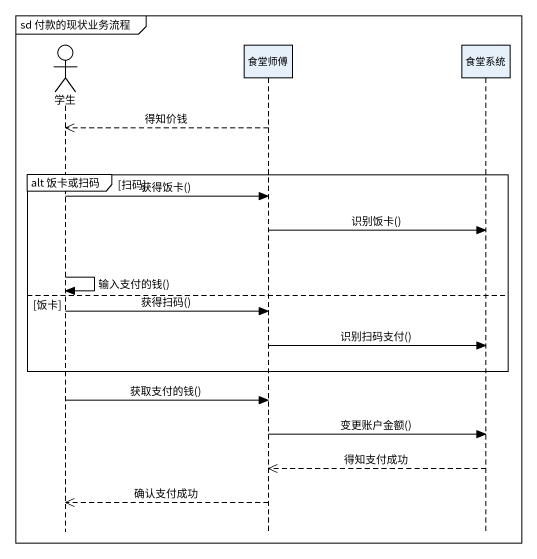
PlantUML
@startuml
mainframe sd 付款的现状业务流程
hide footbox
actor 学生
participant 食堂师傅
participant 食堂系统

食堂师傅 -->> 学生 : 得知价钱
group alt 饭卡或扫码 [扫码]
  学生 -> 食堂师傅 : 获得饭卡()
  食堂师傅 -> 食堂系统 : 识别饭卡()
  学生 -> 学生 : 输入支付的钱()
else 饭卡
  学生 -> 食堂师傅 : 获得扫码()
  食堂师傅 -> 食堂系统 : 识别扫码支付()
end
学生 -> 食堂师傅 : 获取支付的钱()
食堂师傅 -> 食堂系统 : 变更账户金额()
食堂系统 -->> 食堂师傅 : 得知支付成功
食堂师傅 -->> 学生 : 确认支付成功
@enduml
